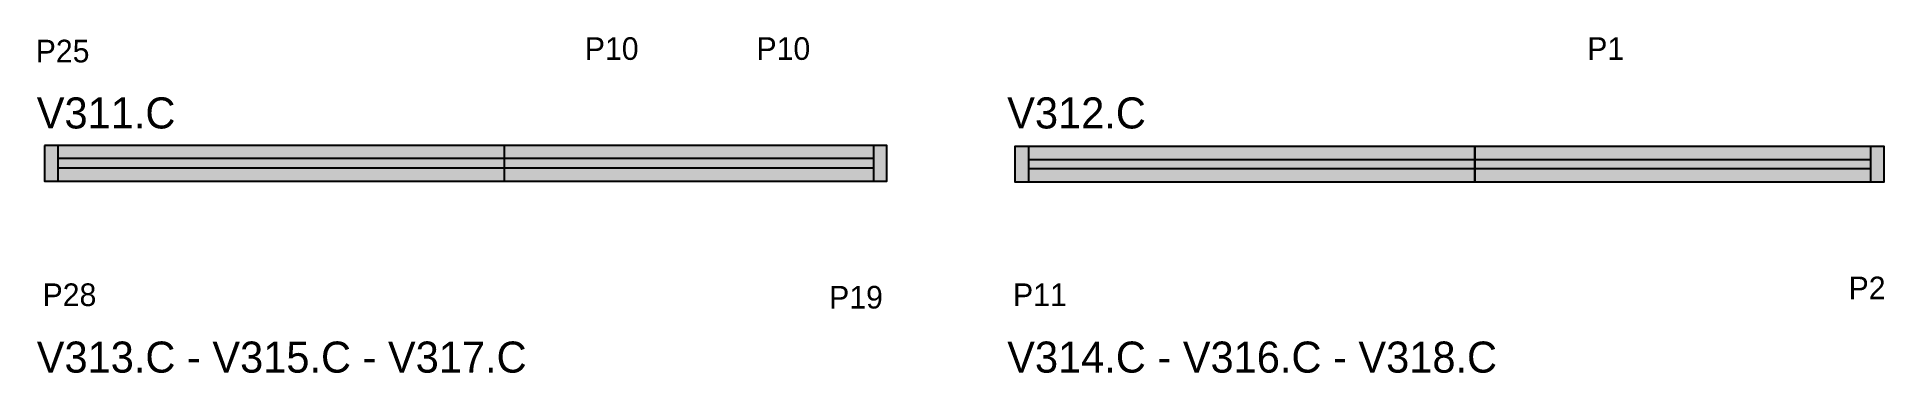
# Model space of a CAD drawing. Header units: metres. Extents: x 3460 to 4441, y 424 to 603.
import ezdxf

# ---------------------------------------------------------------- set-up
doc = ezdxf.new("R2010")
doc.units = ezdxf.units.M
for name, color, linetype in [('5', 7, 'Continuous'), ('NOMENCLATURA', 7, 'Continuous'), ('Painéis', 7, 'Continuous'), ('REAPROVEITAMENTO', 7, 'Continuous'), ('SARR_2.2x7', 7, 'Continuous')]:
    doc.layers.add(name, color=color, linetype=linetype)

msp = doc.modelspace()

# ---------------------------------------------------------------- hatches: boundary and pattern name
at = {"layer": 'REAPROVEITAMENTO'}
h = msp.add_hatch(color=7, dxfattribs=at)
h.dxf.hatch_style = 1
h.paths.add_polyline_path([(3911.2, 525.99), (3911.2, 544.99), (3911.2, 544.99), (3464.2, 544.99), (3464.2, 544.99), (3464.2, 525.99), (3464.2, 525.99), (3911.2, 525.99)])
h = msp.add_hatch(color=7, dxfattribs=at)
h.dxf.hatch_style = 1
h.paths.add_polyline_path([(4440.39, 525.5), (4440.39, 544.5), (4440.39, 544.5), (3979.39, 544.5), (3979.39, 544.5), (3979.39, 525.5), (3979.39, 525.5), (4440.39, 525.5)])

# ---------------------------------------------------------------- linework, layer by layer
at = {"layer": 'Painéis', "color": 7, "lineweight": 25}
msp.add_line((3708.2, 525.99), (3708.2, 544.99), dxfattribs=at)
msp.add_lwpolyline([(3464.2, 544.99), (3464.2, 525.99), (3911.2, 525.99), (3911.2, 544.99), (3464.2, 544.99)], dxfattribs=at)
for points in [[(4223.39, 525.5), (3979.39, 525.5), (3979.39, 544.5), (4223.39, 544.5)], [(4223.39, 544.5), (4440.39, 544.5), (4440.39, 525.5), (4223.39, 525.5)]]:
    msp.add_lwpolyline(points, close=True, dxfattribs=at)
at = {"layer": 'SARR_2.2x7', "color": 7, "lineweight": 25}
for p, q in [((3471.2, 544.99), (3471.2, 525.99)), ((3904.2, 544.99), (3904.2, 525.99)), ((3986.39, 544.5), (3986.39, 525.5)), ((4433.39, 544.5), (4433.39, 525.5)), ((3708.2, 537.99), (3471.2, 537.99)), ((3471.2, 532.99), (3708.2, 532.99)), ((3904.2, 537.99), (3708.2, 537.99)), ((3708.2, 532.99), (3904.2, 532.99)), ((3986.39, 537.5), (4223.39, 537.5)), ((4223.39, 532.5), (3986.39, 532.5)), ((4223.39, 537.5), (4433.39, 537.5)), ((4433.39, 532.5), (4223.39, 532.5))]:
    msp.add_line(p, q, dxfattribs=at)

# ---------------------------------------------------------------- texts
at = {"layer": '5', "color": 7, "lineweight": 25}
for s, p in [('P25', (3459.45, 589.08)), ('P10', (3750.91, 590.4)), ('P10', (3842.01, 590.4)), ('P1', (4282.96, 590.4)), ('P28', (3463.09, 459.68)), ('P11', (3978.18, 459.68)), ('P2', (4421.69, 463.29)), ('P19', (3880.57, 458.35))]:
    msp.add_text(s, height=12, dxfattribs=at).set_placement(p)
at = {"layer": 'NOMENCLATURA', "color": 7, "lineweight": 25}
for s, p in [('V311.C', (3460.02, 553.97)), ('V312.C', (3975.11, 553.97)), ('V313.C - V315.C - V317.C', (3460.02, 424.31)), ('V314.C - V316.C - V318.C', (3975.11, 424.31))]:
    msp.add_text(s, height=16.5, dxfattribs=at).set_placement(p)

doc.saveas('drawing.dxf')
